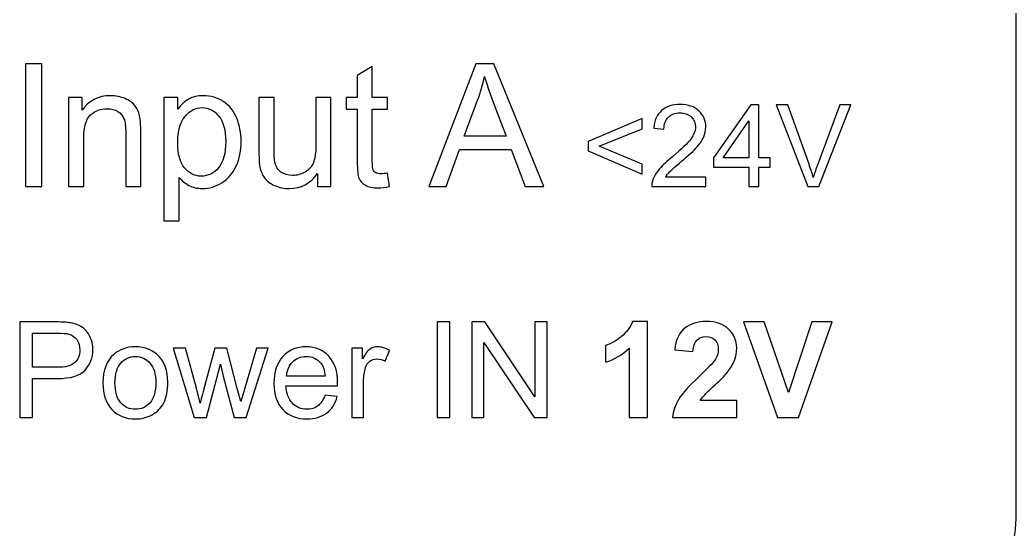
# Model space of a CAD drawing. Header units: millimetres. Extents: x -18 to 18, y -61 to 61.
# Drawn here: x 0.05 to 18.5, y -50.36 to -40.94 of the extents above; entities that cross this region are included whole.
import ezdxf

# ---------------------------------------------------------------- set-up
doc = ezdxf.new("R2010")
doc.units = ezdxf.units.MM
doc.header["$MEASUREMENT"] = 0
doc.layers.add('Layer 1', color=7, linetype='Continuous')

msp = doc.modelspace()

# ---------------------------------------------------------------- linework, layer by layer
at = {"layer": 'Layer 1', "lineweight": 25}
for points in [[(18.5, -50.1716), (18.5, -50.1716), (18.5, 50.1716), (18.5, 50.1716)], [(17.9142, -51.5858), (18.2893, -51.2107), (18.5, -50.702), (18.5, -50.1716)]]:
    msp.add_open_spline(points, degree=3, dxfattribs=at)
at = {"layer": 'Layer 1', "color": 250}
for points, knots in [([(0.1571, -44.0249), (0.1571, -44.0249), (0.1571, -41.7516), (0.1571, -41.7516), (0.1571, -41.7516), (0.1571, -41.7516), (0.4587, -41.7516), (0.4587, -41.7516), (0.4587, -41.7516), (0.4587, -41.7516), (0.4587, -44.0249), (0.4587, -44.0249), (0.4587, -44.0249), (0.4587, -44.0249), (0.1571, -44.0249), (0.1571, -44.0249)], [0, 0, 0, 0, 0.2, 0.2, 0.2, 0.2, 0.4, 0.4, 0.4, 0.4, 0.6, 0.6, 0.6, 0.6, 1, 1, 1, 1]), ([(6.8573, -43.7757), (6.8573, -43.7757), (6.8954, -44.0223), (6.8954, -44.0223), (6.8954, -44.0223), (6.8171, -44.0387), (6.7467, -44.0471), (6.6853, -44.0471), (6.6853, -44.0471), (6.5842, -44.0471), (6.5059, -44.0313), (6.4498, -43.999), (6.4498, -43.999), (6.3943, -43.9667), (6.3551, -43.9249), (6.3323, -43.8725), (6.3323, -43.8725), (6.3096, -43.8201), (6.2985, -43.71), (6.2985, -43.5423), (6.2985, -43.5423), (6.2985, -43.5423), (6.2985, -42.593), (6.2985, -42.593), (6.2985, -42.593), (6.2985, -42.593), (6.0921, -42.593), (6.0921, -42.593), (6.0921, -42.593), (6.0921, -42.593), (6.0921, -42.3771), (6.0921, -42.3771), (6.0921, -42.3771), (6.0921, -42.3771), (6.2985, -42.3771), (6.2985, -42.3771), (6.2985, -42.3771), (6.2985, -42.3771), (6.2985, -41.9696), (6.2985, -41.9696), (6.2985, -41.9696), (6.2985, -41.9696), (6.5779, -41.8019), (6.5779, -41.8019), (6.5779, -41.8019), (6.5779, -41.8019), (6.5779, -42.3771), (6.5779, -42.3771), (6.5779, -42.3771), (6.5779, -42.3771), (6.8573, -42.3771), (6.8573, -42.3771), (6.8573, -42.3771), (6.8573, -42.3771), (6.8573, -42.593), (6.8573, -42.593), (6.8573, -42.593), (6.8573, -42.593), (6.5779, -42.593), (6.5779, -42.593), (6.5779, -42.593), (6.5779, -42.593), (6.5779, -43.5582), (6.5779, -43.5582), (6.5779, -43.5582), (6.5779, -43.6381), (6.5826, -43.6894), (6.5927, -43.7122), (6.5927, -43.7122), (6.6022, -43.7349), (6.6181, -43.7529), (6.6403, -43.7667), (6.6403, -43.7667), (6.6625, -43.7799), (6.6943, -43.7868), (6.7356, -43.7868), (6.7356, -43.7868), (6.7663, -43.7868), (6.807, -43.7831), (6.8573, -43.7757)], [0, 0, 0, 0, 0.047619, 0.047619, 0.047619, 0.047619, 0.0952381, 0.0952381, 0.0952381, 0.0952381, 0.1428571, 0.1428571, 0.1428571, 0.1428571, 0.1904762, 0.1904762, 0.1904762, 0.1904762, 0.2380952, 0.2380952, 0.2380952, 0.2380952, 0.2857143, 0.2857143, 0.2857143, 0.2857143, 0.3333333, 0.3333333, 0.3333333, 0.3333333, 0.3809524, 0.3809524, 0.3809524, 0.3809524, 0.4285714, 0.4285714, 0.4285714, 0.4285714, 0.4761905, 0.4761905, 0.4761905, 0.4761905, 0.5238095, 0.5238095, 0.5238095, 0.5238095, 0.5714286, 0.5714286, 0.5714286, 0.5714286, 0.6190476, 0.6190476, 0.6190476, 0.6190476, 0.6666667, 0.6666667, 0.6666667, 0.6666667, 0.7142857, 0.7142857, 0.7142857, 0.7142857, 0.7619048, 0.7619048, 0.7619048, 0.7619048, 0.8095238, 0.8095238, 0.8095238, 0.8095238, 0.8571429, 0.8571429, 0.8571429, 0.8571429, 0.9047619, 0.9047619, 0.9047619, 0.9047619, 1, 1, 1, 1]), ([(7.6256, -44.0249), (7.6256, -44.0249), (8.4977, -41.7516), (8.4977, -41.7516), (8.4977, -41.7516), (8.4977, -41.7516), (8.8284, -41.7516), (8.8284, -41.7516), (8.8284, -41.7516), (8.8284, -41.7516), (9.7539, -44.0249), (9.7539, -44.0249), (9.7539, -44.0249), (9.7539, -44.0249), (9.4116, -44.0249), (9.4116, -44.0249), (9.4116, -44.0249), (9.4116, -44.0249), (9.1486, -43.3359), (9.1486, -43.3359), (9.1486, -43.3359), (9.1486, -43.3359), (8.1913, -43.3359), (8.1913, -43.3359), (8.1913, -43.3359), (8.1913, -43.3359), (7.9447, -44.0249), (7.9447, -44.0249), (7.9447, -44.0249), (7.9447, -44.0249), (7.6256, -44.0249), (7.6256, -44.0249)], [0, 0, 0, 0, 0.1111111, 0.1111111, 0.1111111, 0.1111111, 0.2222222, 0.2222222, 0.2222222, 0.2222222, 0.3333333, 0.3333333, 0.3333333, 0.3333333, 0.4444444, 0.4444444, 0.4444444, 0.4444444, 0.5555556, 0.5555556, 0.5555556, 0.5555556, 0.6666667, 0.6666667, 0.6666667, 0.6666667, 0.7777778, 0.7777778, 0.7777778, 0.7777778, 1, 1, 1, 1]), ([(8.2797, -43.0914), (8.2797, -43.0914), (9.0544, -43.0914), (9.0544, -43.0914), (9.0544, -43.0914), (9.0544, -43.0914), (8.8173, -42.4612), (8.8173, -42.4612), (8.8173, -42.4612), (8.7459, -42.2697), (8.6919, -42.1114), (8.6543, -41.9865), (8.6543, -41.9865), (8.6231, -42.1347), (8.5813, -42.2802), (8.5289, -42.4242), (8.5289, -42.4242), (8.5289, -42.4242), (8.2797, -43.0914), (8.2797, -43.0914)], [0, 0, 0, 0, 0.1666667, 0.1666667, 0.1666667, 0.1666667, 0.3333333, 0.3333333, 0.3333333, 0.3333333, 0.5, 0.5, 0.5, 0.5, 0.6666667, 0.6666667, 0.6666667, 0.6666667, 1, 1, 1, 1]), ([(0.9535, -44.0249), (0.9535, -44.0249), (0.9535, -42.3771), (0.9535, -42.3771), (0.9535, -42.3771), (0.9535, -42.3771), (1.2043, -42.3771), (1.2043, -42.3771), (1.2043, -42.3771), (1.2043, -42.3771), (1.2043, -42.611), (1.2043, -42.611), (1.2043, -42.611), (1.3249, -42.4316), (1.4996, -42.3421), (1.7276, -42.3421), (1.7276, -42.3421), (1.8271, -42.3421), (1.9181, -42.3601), (2.0012, -42.3956), (2.0012, -42.3956), (2.0843, -42.431), (2.1467, -42.4781), (2.188, -42.5358), (2.188, -42.5358), (2.2293, -42.5935), (2.2584, -42.6623), (2.2748, -42.7417), (2.2748, -42.7417), (2.2848, -42.7935), (2.2901, -42.884), (2.2901, -43.0131), (2.2901, -43.0131), (2.2901, -43.0131), (2.2901, -44.0249), (2.2901, -44.0249), (2.2901, -44.0249), (2.2901, -44.0249), (2.0107, -44.0249), (2.0107, -44.0249), (2.0107, -44.0249), (2.0107, -44.0249), (2.0107, -43.0237), (2.0107, -43.0237), (2.0107, -43.0237), (2.0107, -42.9099), (2.0001, -42.8247), (1.9784, -42.7687), (1.9784, -42.7687), (1.9568, -42.7126), (1.9181, -42.6676), (1.8631, -42.6337), (1.8631, -42.6337), (1.8081, -42.6004), (1.743, -42.5834), (1.6689, -42.5834), (1.6689, -42.5834), (1.5504, -42.5834), (1.4482, -42.621), (1.362, -42.6967), (1.362, -42.6967), (1.2757, -42.7718), (1.2329, -42.9152), (1.2329, -43.1258), (1.2329, -43.1258), (1.2329, -43.1258), (1.2329, -44.0249), (1.2329, -44.0249), (1.2329, -44.0249), (1.2329, -44.0249), (0.9535, -44.0249), (0.9535, -44.0249)], [0, 0, 0, 0, 0.0526316, 0.0526316, 0.0526316, 0.0526316, 0.1052632, 0.1052632, 0.1052632, 0.1052632, 0.1578947, 0.1578947, 0.1578947, 0.1578947, 0.2105263, 0.2105263, 0.2105263, 0.2105263, 0.2631579, 0.2631579, 0.2631579, 0.2631579, 0.3157895, 0.3157895, 0.3157895, 0.3157895, 0.3684211, 0.3684211, 0.3684211, 0.3684211, 0.4210526, 0.4210526, 0.4210526, 0.4210526, 0.4736842, 0.4736842, 0.4736842, 0.4736842, 0.5263158, 0.5263158, 0.5263158, 0.5263158, 0.5789474, 0.5789474, 0.5789474, 0.5789474, 0.6315789, 0.6315789, 0.6315789, 0.6315789, 0.6842105, 0.6842105, 0.6842105, 0.6842105, 0.7368421, 0.7368421, 0.7368421, 0.7368421, 0.7894737, 0.7894737, 0.7894737, 0.7894737, 0.8421053, 0.8421053, 0.8421053, 0.8421053, 0.8947368, 0.8947368, 0.8947368, 0.8947368, 1, 1, 1, 1]), ([(2.7193, -44.6567), (2.7193, -44.6567), (2.7193, -42.3771), (2.7193, -42.3771), (2.7193, -42.3771), (2.7193, -42.3771), (2.9733, -42.3771), (2.9733, -42.3771), (2.9733, -42.3771), (2.9733, -42.3771), (2.9733, -42.5935), (2.9733, -42.5935), (2.9733, -42.5935), (3.033, -42.5099), (3.1008, -42.4469), (3.1765, -42.4051), (3.1765, -42.4051), (3.2516, -42.3633), (3.3431, -42.3421), (3.4506, -42.3421), (3.4506, -42.3421), (3.5913, -42.3421), (3.7151, -42.3781), (3.8226, -42.4506), (3.8226, -42.4506), (3.93, -42.5226), (4.0109, -42.6247), (4.066, -42.756), (4.066, -42.756), (4.1205, -42.8877), (4.148, -43.0317), (4.148, -43.1888), (4.148, -43.1888), (4.148, -43.3566), (4.1178, -43.5079), (4.0575, -43.6428), (4.0575, -43.6428), (3.9972, -43.7772), (3.9093, -43.8804), (3.794, -43.9524), (3.794, -43.9524), (3.6792, -44.0238), (3.558, -44.0598), (3.431, -44.0598), (3.431, -44.0598), (3.3378, -44.0598), (3.2542, -44.0402), (3.1807, -44.0011), (3.1807, -44.0011), (3.1066, -43.9619), (3.0463, -43.9127), (2.9987, -43.8529), (2.9987, -43.8529), (2.9987, -43.8529), (2.9987, -44.6567), (2.9987, -44.6567), (2.9987, -44.6567), (2.9987, -44.6567), (2.7193, -44.6567), (2.7193, -44.6567)], [0, 0, 0, 0, 0.0625, 0.0625, 0.0625, 0.0625, 0.125, 0.125, 0.125, 0.125, 0.1875, 0.1875, 0.1875, 0.1875, 0.25, 0.25, 0.25, 0.25, 0.3125, 0.3125, 0.3125, 0.3125, 0.375, 0.375, 0.375, 0.375, 0.4375, 0.4375, 0.4375, 0.4375, 0.5, 0.5, 0.5, 0.5, 0.5625, 0.5625, 0.5625, 0.5625, 0.625, 0.625, 0.625, 0.625, 0.6875, 0.6875, 0.6875, 0.6875, 0.75, 0.75, 0.75, 0.75, 0.8125, 0.8125, 0.8125, 0.8125, 0.875, 0.875, 0.875, 0.875, 1, 1, 1, 1]), ([(5.5614, -44.0249), (5.5614, -44.0249), (5.5614, -43.7799), (5.5614, -43.7799), (5.5614, -43.7799), (5.4333, -43.9667), (5.2598, -44.0598), (5.0401, -44.0598), (5.0401, -44.0598), (4.9433, -44.0598), (4.8528, -44.0413), (4.7687, -44.0043), (4.7687, -44.0043), (4.6845, -43.9667), (4.6221, -43.9201), (4.5814, -43.864), (4.5814, -43.864), (4.5406, -43.8074), (4.512, -43.7386), (4.4956, -43.6571), (4.4956, -43.6571), (4.4845, -43.6021), (4.4787, -43.5153), (4.4787, -43.3968), (4.4787, -43.3968), (4.4787, -43.3968), (4.4787, -42.3771), (4.4787, -42.3771), (4.4787, -42.3771), (4.4787, -42.3771), (4.7581, -42.3771), (4.7581, -42.3771), (4.7581, -42.3771), (4.7581, -42.3771), (4.7581, -43.2888), (4.7581, -43.2888), (4.7581, -43.2888), (4.7581, -43.4343), (4.7639, -43.5328), (4.775, -43.583), (4.775, -43.583), (4.7925, -43.6566), (4.8295, -43.7137), (4.8867, -43.7556), (4.8867, -43.7556), (4.9433, -43.7974), (5.0132, -43.8185), (5.0968, -43.8185), (5.0968, -43.8185), (5.1804, -43.8185), (5.2587, -43.7974), (5.3317, -43.7545), (5.3317, -43.7545), (5.4047, -43.7116), (5.4566, -43.6529), (5.4873, -43.5793), (5.4873, -43.5793), (5.5175, -43.5058), (5.5328, -43.3984), (5.5328, -43.2581), (5.5328, -43.2581), (5.5328, -43.2581), (5.5328, -42.3771), (5.5328, -42.3771), (5.5328, -42.3771), (5.5328, -42.3771), (5.8122, -42.3771), (5.8122, -42.3771), (5.8122, -42.3771), (5.8122, -42.3771), (5.8122, -44.0249), (5.8122, -44.0249), (5.8122, -44.0249), (5.8122, -44.0249), (5.5614, -44.0249), (5.5614, -44.0249)], [0, 0, 0, 0, 0.05, 0.05, 0.05, 0.05, 0.1, 0.1, 0.1, 0.1, 0.15, 0.15, 0.15, 0.15, 0.2, 0.2, 0.2, 0.2, 0.25, 0.25, 0.25, 0.25, 0.3, 0.3, 0.3, 0.3, 0.35, 0.35, 0.35, 0.35, 0.4, 0.4, 0.4, 0.4, 0.45, 0.45, 0.45, 0.45, 0.5, 0.5, 0.5, 0.5, 0.55, 0.55, 0.55, 0.55, 0.6, 0.6, 0.6, 0.6, 0.65, 0.65, 0.65, 0.65, 0.7, 0.7, 0.7, 0.7, 0.75, 0.75, 0.75, 0.75, 0.8, 0.8, 0.8, 0.8, 0.85, 0.85, 0.85, 0.85, 0.9, 0.9, 0.9, 0.9, 1, 1, 1, 1]), ([(2.9733, -43.211), (2.9733, -43.4222), (3.0161, -43.5783), (3.1013, -43.6794), (3.1013, -43.6794), (3.187, -43.7804), (3.2908, -43.8312), (3.4125, -43.8312), (3.4125, -43.8312), (3.5363, -43.8312), (3.6421, -43.7788), (3.73, -43.6741), (3.73, -43.6741), (3.8183, -43.5693), (3.8623, -43.4074), (3.8623, -43.1878), (3.8623, -43.1878), (3.8623, -42.9782), (3.8194, -42.8216), (3.7331, -42.7173), (3.7331, -42.7173), (3.6469, -42.6131), (3.5442, -42.5612), (3.4246, -42.5612), (3.4246, -42.5612), (3.3061, -42.5612), (3.2013, -42.6168), (3.1103, -42.7274), (3.1103, -42.7274), (3.0188, -42.8385), (2.9733, -42.9994), (2.9733, -43.211)], [0, 0, 0, 0, 0.1111111, 0.1111111, 0.1111111, 0.1111111, 0.2222222, 0.2222222, 0.2222222, 0.2222222, 0.3333333, 0.3333333, 0.3333333, 0.3333333, 0.4444444, 0.4444444, 0.4444444, 0.4444444, 0.5555556, 0.5555556, 0.5555556, 0.5555556, 0.6666667, 0.6666667, 0.6666667, 0.6666667, 0.7777778, 0.7777778, 0.7777778, 0.7777778, 1, 1, 1, 1]), ([(12.7558, -43.8471), (12.7558, -43.8471), (12.7558, -44.0249), (12.7558, -44.0249), (12.7558, -44.0249), (12.7558, -44.0249), (11.7526, -44.0249), (11.7526, -44.0249), (11.7526, -44.0249), (11.7512, -43.9801), (11.7586, -43.9371), (11.7745, -43.8954), (11.7745, -43.8954), (11.8002, -43.8274), (11.8415, -43.76), (11.8983, -43.694), (11.8983, -43.694), (11.9551, -43.628), (12.0362, -43.5518), (12.1417, -43.4654), (12.1417, -43.4654), (12.3057, -43.3303), (12.4172, -43.2234), (12.4754, -43.1444), (12.4754, -43.1444), (12.534, -43.0654), (12.5632, -42.9906), (12.5632, -42.92), (12.5632, -42.92), (12.5632, -42.8463), (12.5368, -42.7842), (12.4839, -42.7334), (12.4839, -42.7334), (12.431, -42.683), (12.3618, -42.6576), (12.2768, -42.6576), (12.2768, -42.6576), (12.1868, -42.6576), (12.1149, -42.6844), (12.0609, -42.738), (12.0609, -42.738), (12.0069, -42.7913), (11.9798, -42.8654), (11.9791, -42.9603), (11.9791, -42.9603), (11.9791, -42.9603), (11.7886, -42.9412), (11.7886, -42.9412), (11.7886, -42.9412), (11.8016, -42.7987), (11.851, -42.69), (11.9364, -42.6152), (11.9364, -42.6152), (12.0221, -42.5405), (12.1367, -42.5031), (12.281, -42.5031), (12.281, -42.5031), (12.4264, -42.5031), (12.5417, -42.5433), (12.6264, -42.6241), (12.6264, -42.6241), (12.7114, -42.7048), (12.7537, -42.805), (12.7537, -42.9243), (12.7537, -42.9243), (12.7537, -42.9849), (12.7414, -43.0446), (12.7163, -43.1031), (12.7163, -43.1031), (12.6916, -43.162), (12.6504, -43.2238), (12.5929, -43.2887), (12.5929, -43.2887), (12.535, -43.3532), (12.4394, -43.4425), (12.3061, -43.5554), (12.3061, -43.5554), (12.1942, -43.6492), (12.1223, -43.7127), (12.0905, -43.7462), (12.0905, -43.7462), (12.0588, -43.7797), (12.0327, -43.8132), (12.0119, -43.8471), (12.0119, -43.8471), (12.0119, -43.8471), (12.7558, -43.8471), (12.7558, -43.8471)], [0, 0, 0, 0, 0.0434783, 0.0434783, 0.0434783, 0.0434783, 0.0869565, 0.0869565, 0.0869565, 0.0869565, 0.1304348, 0.1304348, 0.1304348, 0.1304348, 0.173913, 0.173913, 0.173913, 0.173913, 0.2173913, 0.2173913, 0.2173913, 0.2173913, 0.2608696, 0.2608696, 0.2608696, 0.2608696, 0.3043478, 0.3043478, 0.3043478, 0.3043478, 0.3478261, 0.3478261, 0.3478261, 0.3478261, 0.3913043, 0.3913043, 0.3913043, 0.3913043, 0.4347826, 0.4347826, 0.4347826, 0.4347826, 0.4782609, 0.4782609, 0.4782609, 0.4782609, 0.5217391, 0.5217391, 0.5217391, 0.5217391, 0.5652174, 0.5652174, 0.5652174, 0.5652174, 0.6086957, 0.6086957, 0.6086957, 0.6086957, 0.6521739, 0.6521739, 0.6521739, 0.6521739, 0.6956522, 0.6956522, 0.6956522, 0.6956522, 0.7391304, 0.7391304, 0.7391304, 0.7391304, 0.7826087, 0.7826087, 0.7826087, 0.7826087, 0.826087, 0.826087, 0.826087, 0.826087, 0.8695652, 0.8695652, 0.8695652, 0.8695652, 0.9130435, 0.9130435, 0.9130435, 0.9130435, 1, 1, 1, 1]), ([(13.5521, -44.0249), (13.5521, -44.0249), (13.5521, -43.663), (13.5521, -43.663), (13.5521, -43.663), (13.5521, -43.663), (12.8938, -43.663), (12.8938, -43.663), (12.8938, -43.663), (12.8938, -43.663), (12.8938, -43.4915), (12.8938, -43.4915), (12.8938, -43.4915), (12.8938, -43.4915), (13.5859, -42.5094), (13.5859, -42.5094), (13.5859, -42.5094), (13.5859, -42.5094), (13.7383, -42.5094), (13.7383, -42.5094), (13.7383, -42.5094), (13.7383, -42.5094), (13.7383, -43.4915), (13.7383, -43.4915), (13.7383, -43.4915), (13.7383, -43.4915), (13.9436, -43.4915), (13.9436, -43.4915), (13.9436, -43.4915), (13.9436, -43.4915), (13.9436, -43.663), (13.9436, -43.663), (13.9436, -43.663), (13.9436, -43.663), (13.7383, -43.663), (13.7383, -43.663), (13.7383, -43.663), (13.7383, -43.663), (13.7383, -44.0249), (13.7383, -44.0249), (13.7383, -44.0249), (13.7383, -44.0249), (13.5521, -44.0249), (13.5521, -44.0249)], [0, 0, 0, 0, 0.0833333, 0.0833333, 0.0833333, 0.0833333, 0.1666667, 0.1666667, 0.1666667, 0.1666667, 0.25, 0.25, 0.25, 0.25, 0.3333333, 0.3333333, 0.3333333, 0.3333333, 0.4166667, 0.4166667, 0.4166667, 0.4166667, 0.5, 0.5, 0.5, 0.5, 0.5833333, 0.5833333, 0.5833333, 0.5833333, 0.6666667, 0.6666667, 0.6666667, 0.6666667, 0.75, 0.75, 0.75, 0.75, 0.8333333, 0.8333333, 0.8333333, 0.8333333, 1, 1, 1, 1]), ([(14.6404, -44.0249), (14.6404, -44.0249), (14.0548, -42.5094), (14.0548, -42.5094), (14.0548, -42.5094), (14.0548, -42.5094), (14.2721, -42.5094), (14.2721, -42.5094), (14.2721, -42.5094), (14.2721, -42.5094), (14.6658, -43.6108), (14.6658, -43.6108), (14.6658, -43.6108), (14.6972, -43.6989), (14.724, -43.7815), (14.7451, -43.8587), (14.7451, -43.8587), (14.7684, -43.7758), (14.7956, -43.6933), (14.8266, -43.6108), (14.8266, -43.6108), (14.8266, -43.6108), (15.2351, -42.5094), (15.2351, -42.5094), (15.2351, -42.5094), (15.2351, -42.5094), (15.4397, -42.5094), (15.4397, -42.5094), (15.4397, -42.5094), (15.4397, -42.5094), (14.8488, -44.0249), (14.8488, -44.0249), (14.8488, -44.0249), (14.8488, -44.0249), (14.6404, -44.0249), (14.6404, -44.0249)], [0, 0, 0, 0, 0.1, 0.1, 0.1, 0.1, 0.2, 0.2, 0.2, 0.2, 0.3, 0.3, 0.3, 0.3, 0.4, 0.4, 0.4, 0.4, 0.5, 0.5, 0.5, 0.5, 0.6, 0.6, 0.6, 0.6, 0.7, 0.7, 0.7, 0.7, 0.8, 0.8, 0.8, 0.8, 1, 1, 1, 1]), ([(10.5736, -43.3624), (10.5736, -43.3624), (10.5736, -43.1888), (10.5736, -43.1888), (10.5736, -43.1888), (10.5736, -43.1888), (11.5727, -42.7655), (11.5727, -42.7655), (11.5727, -42.7655), (11.5727, -42.7655), (11.5727, -42.9518), (11.5727, -42.9518), (11.5727, -42.9518), (11.5727, -42.9518), (10.7811, -43.2767), (10.7811, -43.2767), (10.7811, -43.2767), (10.7811, -43.2767), (11.5727, -43.6058), (11.5727, -43.6058), (11.5727, -43.6058), (11.5727, -43.6058), (11.5727, -43.7921), (11.5727, -43.7921), (11.5727, -43.7921), (11.5727, -43.7921), (10.5736, -43.3624), (10.5736, -43.3624)], [0, 0, 0, 0, 0.125, 0.125, 0.125, 0.125, 0.25, 0.25, 0.25, 0.25, 0.375, 0.375, 0.375, 0.375, 0.5, 0.5, 0.5, 0.5, 0.625, 0.625, 0.625, 0.625, 0.75, 0.75, 0.75, 0.75, 1, 1, 1, 1]), ([(13.5521, -43.4915), (13.5521, -43.4915), (13.5521, -42.8096), (13.5521, -42.8096), (13.5521, -42.8096), (13.5521, -42.8096), (13.0769, -43.4915), (13.0769, -43.4915), (13.0769, -43.4915), (13.0769, -43.4915), (13.5521, -43.4915), (13.5521, -43.4915)], [0, 0, 0, 0, 0.25, 0.25, 0.25, 0.25, 0.5, 0.5, 0.5, 0.5, 1, 1, 1, 1]), ([(0.0519, -48.2985), (0.0519, -48.2985), (0.0519, -46.5304), (0.0519, -46.5304), (0.0519, -46.5304), (0.0519, -46.5304), (0.7195, -46.5304), (0.7195, -46.5304), (0.7195, -46.5304), (0.8368, -46.5304), (0.9265, -46.5362), (0.9887, -46.5473), (0.9887, -46.5473), (1.0755, -46.5617), (1.1484, -46.5893), (1.2072, -46.6296), (1.2072, -46.6296), (1.2661, -46.6703), (1.3134, -46.7271), (1.3492, -46.8), (1.3492, -46.8), (1.385, -46.8728), (1.4027, -46.9531), (1.4027, -47.0408), (1.4027, -47.0408), (1.4027, -47.1906), (1.355, -47.3177), (1.2591, -47.4215), (1.2591, -47.4215), (1.1636, -47.5256), (0.9903, -47.5774), (0.7401, -47.5774), (0.7401, -47.5774), (0.7401, -47.5774), (0.2865, -47.5774), (0.2865, -47.5774), (0.2865, -47.5774), (0.2865, -47.5774), (0.2865, -48.2985), (0.2865, -48.2985), (0.2865, -48.2985), (0.2865, -48.2985), (0.0519, -48.2985), (0.0519, -48.2985)], [0, 0, 0, 0, 0.0833333, 0.0833333, 0.0833333, 0.0833333, 0.1666667, 0.1666667, 0.1666667, 0.1666667, 0.25, 0.25, 0.25, 0.25, 0.3333333, 0.3333333, 0.3333333, 0.3333333, 0.4166667, 0.4166667, 0.4166667, 0.4166667, 0.5, 0.5, 0.5, 0.5, 0.5833333, 0.5833333, 0.5833333, 0.5833333, 0.6666667, 0.6666667, 0.6666667, 0.6666667, 0.75, 0.75, 0.75, 0.75, 0.8333333, 0.8333333, 0.8333333, 0.8333333, 1, 1, 1, 1]), ([(7.7771, -48.2985), (7.7771, -48.2985), (7.7771, -46.5304), (7.7771, -46.5304), (7.7771, -46.5304), (7.7771, -46.5304), (8.0116, -46.5304), (8.0116, -46.5304), (8.0116, -46.5304), (8.0116, -46.5304), (8.0116, -48.2985), (8.0116, -48.2985), (8.0116, -48.2985), (8.0116, -48.2985), (7.7771, -48.2985), (7.7771, -48.2985)], [0, 0, 0, 0, 0.2, 0.2, 0.2, 0.2, 0.4, 0.4, 0.4, 0.4, 0.6, 0.6, 0.6, 0.6, 1, 1, 1, 1]), ([(8.4212, -48.2985), (8.4212, -48.2985), (8.4212, -46.5304), (8.4212, -46.5304), (8.4212, -46.5304), (8.4212, -46.5304), (8.6615, -46.5304), (8.6615, -46.5304), (8.6615, -46.5304), (8.6615, -46.5304), (9.5892, -47.9182), (9.5892, -47.9182), (9.5892, -47.9182), (9.5892, -47.9182), (9.5892, -46.5304), (9.5892, -46.5304), (9.5892, -46.5304), (9.5892, -46.5304), (9.8139, -46.5304), (9.8139, -46.5304), (9.8139, -46.5304), (9.8139, -46.5304), (9.8139, -48.2985), (9.8139, -48.2985), (9.8139, -48.2985), (9.8139, -48.2985), (9.5736, -48.2985), (9.5736, -48.2985), (9.5736, -48.2985), (9.5736, -48.2985), (8.6459, -46.9107), (8.6459, -46.9107), (8.6459, -46.9107), (8.6459, -46.9107), (8.6459, -48.2985), (8.6459, -48.2985), (8.6459, -48.2985), (8.6459, -48.2985), (8.4212, -48.2985), (8.4212, -48.2985)], [0, 0, 0, 0, 0.0909091, 0.0909091, 0.0909091, 0.0909091, 0.1818182, 0.1818182, 0.1818182, 0.1818182, 0.2727273, 0.2727273, 0.2727273, 0.2727273, 0.3636364, 0.3636364, 0.3636364, 0.3636364, 0.4545455, 0.4545455, 0.4545455, 0.4545455, 0.5454545, 0.5454545, 0.5454545, 0.5454545, 0.6363636, 0.6363636, 0.6363636, 0.6363636, 0.7272727, 0.7272727, 0.7272727, 0.7272727, 0.8181818, 0.8181818, 0.8181818, 0.8181818, 1, 1, 1, 1]), ([(11.6734, -48.2985), (11.6734, -48.2985), (11.3351, -48.2985), (11.3351, -48.2985), (11.3351, -48.2985), (11.3351, -48.2985), (11.3351, -47.0185), (11.3351, -47.0185), (11.3351, -47.0185), (11.2116, -47.1346), (11.0659, -47.2206), (10.898, -47.2762), (10.898, -47.2762), (10.898, -47.2762), (10.898, -46.9675), (10.898, -46.9675), (10.898, -46.9675), (10.9865, -46.9387), (11.0824, -46.8839), (11.1857, -46.8029), (11.1857, -46.8029), (11.2894, -46.7222), (11.3602, -46.628), (11.3989, -46.5205), (11.3989, -46.5205), (11.3989, -46.5205), (11.6734, -46.5205), (11.6734, -46.5205), (11.6734, -46.5205), (11.6734, -46.5205), (11.6734, -48.2985), (11.6734, -48.2985)], [0, 0, 0, 0, 0.1111111, 0.1111111, 0.1111111, 0.1111111, 0.2222222, 0.2222222, 0.2222222, 0.2222222, 0.3333333, 0.3333333, 0.3333333, 0.3333333, 0.4444444, 0.4444444, 0.4444444, 0.4444444, 0.5555556, 0.5555556, 0.5555556, 0.5555556, 0.6666667, 0.6666667, 0.6666667, 0.6666667, 0.7777778, 0.7777778, 0.7777778, 0.7777778, 1, 1, 1, 1]), ([(13.3258, -47.9849), (13.3258, -47.9849), (13.3258, -48.2985), (13.3258, -48.2985), (13.3258, -48.2985), (13.3258, -48.2985), (12.138, -48.2985), (12.138, -48.2985), (12.138, -48.2985), (12.1508, -48.1791), (12.1895, -48.0664), (12.2537, -47.9598), (12.2537, -47.9598), (12.3179, -47.8532), (12.4451, -47.7116), (12.6344, -47.535), (12.6344, -47.535), (12.7871, -47.3926), (12.8805, -47.2959), (12.9151, -47.2453), (12.9151, -47.2453), (12.9616, -47.1753), (12.985, -47.1062), (12.985, -47.0375), (12.985, -47.0375), (12.985, -46.9617), (12.9649, -46.9037), (12.9241, -46.863), (12.9241, -46.863), (12.8838, -46.8222), (12.8278, -46.802), (12.7566, -46.802), (12.7566, -46.802), (12.6858, -46.802), (12.6299, -46.8234), (12.5879, -46.8662), (12.5879, -46.8662), (12.5463, -46.9086), (12.5224, -46.9794), (12.5159, -47.0786), (12.5159, -47.0786), (12.5159, -47.0786), (12.1775, -47.0449), (12.1775, -47.0449), (12.1775, -47.0449), (12.1977, -46.858), (12.2607, -46.7238), (12.3669, -46.6424), (12.3669, -46.6424), (12.4731, -46.5613), (12.6056, -46.5205), (12.7649, -46.5205), (12.7649, -46.5205), (12.9394, -46.5205), (13.0764, -46.5679), (13.1764, -46.6621), (13.1764, -46.6621), (13.276, -46.7564), (13.3258, -46.8737), (13.3258, -47.014), (13.3258, -47.014), (13.3258, -47.0938), (13.3114, -47.1696), (13.283, -47.242), (13.283, -47.242), (13.2546, -47.314), (13.2093, -47.3893), (13.1472, -47.4684), (13.1472, -47.4684), (13.1065, -47.5211), (13.032, -47.5964), (12.925, -47.6947), (12.925, -47.6947), (12.8175, -47.7931), (12.7496, -47.8581), (12.7212, -47.8906), (12.7212, -47.8906), (12.6924, -47.9227), (12.6694, -47.9544), (12.6517, -47.9849), (12.6517, -47.9849), (12.6517, -47.9849), (13.3258, -47.9849), (13.3258, -47.9849)], [0, 0, 0, 0, 0.0454545, 0.0454545, 0.0454545, 0.0454545, 0.0909091, 0.0909091, 0.0909091, 0.0909091, 0.1363636, 0.1363636, 0.1363636, 0.1363636, 0.1818182, 0.1818182, 0.1818182, 0.1818182, 0.2272727, 0.2272727, 0.2272727, 0.2272727, 0.2727273, 0.2727273, 0.2727273, 0.2727273, 0.3181818, 0.3181818, 0.3181818, 0.3181818, 0.3636364, 0.3636364, 0.3636364, 0.3636364, 0.4090909, 0.4090909, 0.4090909, 0.4090909, 0.4545455, 0.4545455, 0.4545455, 0.4545455, 0.5, 0.5, 0.5, 0.5, 0.5454545, 0.5454545, 0.5454545, 0.5454545, 0.5909091, 0.5909091, 0.5909091, 0.5909091, 0.6363636, 0.6363636, 0.6363636, 0.6363636, 0.6818182, 0.6818182, 0.6818182, 0.6818182, 0.7272727, 0.7272727, 0.7272727, 0.7272727, 0.7727273, 0.7727273, 0.7727273, 0.7727273, 0.8181818, 0.8181818, 0.8181818, 0.8181818, 0.8636364, 0.8636364, 0.8636364, 0.8636364, 0.9090909, 0.9090909, 0.9090909, 0.9090909, 1, 1, 1, 1]), ([(14.0823, -48.2985), (14.0823, -48.2985), (13.4497, -46.5304), (13.4497, -46.5304), (13.4497, -46.5304), (13.4497, -46.5304), (13.8366, -46.5304), (13.8366, -46.5304), (13.8366, -46.5304), (13.8366, -46.5304), (14.2856, -47.8392), (14.2856, -47.8392), (14.2856, -47.8392), (14.2856, -47.8392), (14.7165, -46.5304), (14.7165, -46.5304), (14.7165, -46.5304), (14.7165, -46.5304), (15.0968, -46.5304), (15.0968, -46.5304), (15.0968, -46.5304), (15.0968, -46.5304), (14.4679, -48.2985), (14.4679, -48.2985), (14.4679, -48.2985), (14.4679, -48.2985), (14.0823, -48.2985), (14.0823, -48.2985)], [0, 0, 0, 0, 0.125, 0.125, 0.125, 0.125, 0.25, 0.25, 0.25, 0.25, 0.375, 0.375, 0.375, 0.375, 0.5, 0.5, 0.5, 0.5, 0.625, 0.625, 0.625, 0.625, 0.75, 0.75, 0.75, 0.75, 1, 1, 1, 1]), ([(0.2865, -47.37), (0.2865, -47.37), (0.7434, -47.37), (0.7434, -47.37), (0.7434, -47.37), (0.8948, -47.37), (1.0018, -47.342), (1.0656, -47.2856), (1.0656, -47.2856), (1.129, -47.2292), (1.1607, -47.1502), (1.1607, -47.0477), (1.1607, -47.0477), (1.1607, -46.9741), (1.1422, -46.9107), (1.1047, -46.858), (1.1047, -46.858), (1.0673, -46.8053), (1.0179, -46.7704), (0.957, -46.7535), (0.957, -46.7535), (0.9175, -46.7432), (0.8446, -46.7378), (0.7388, -46.7378), (0.7388, -46.7378), (0.7388, -46.7378), (0.2865, -46.7378), (0.2865, -46.7378), (0.2865, -46.7378), (0.2865, -46.7378), (0.2865, -47.37), (0.2865, -47.37)], [0, 0, 0, 0, 0.1111111, 0.1111111, 0.1111111, 0.1111111, 0.2222222, 0.2222222, 0.2222222, 0.2222222, 0.3333333, 0.3333333, 0.3333333, 0.3333333, 0.4444444, 0.4444444, 0.4444444, 0.4444444, 0.5555556, 0.5555556, 0.5555556, 0.5555556, 0.6666667, 0.6666667, 0.6666667, 0.6666667, 0.7777778, 0.7777778, 0.7777778, 0.7777778, 1, 1, 1, 1]), ([(1.5904, -47.6577), (1.5904, -47.421), (1.6562, -47.2457), (1.7884, -47.1317), (1.7884, -47.1317), (1.8982, -47.037), (2.0328, -46.9897), (2.1913, -46.9897), (2.1913, -46.9897), (2.367, -46.9897), (2.5111, -47.0473), (2.623, -47.1626), (2.623, -47.1626), (2.7345, -47.2774), (2.7905, -47.4367), (2.7905, -47.6396), (2.7905, -47.6396), (2.7905, -47.8042), (2.7658, -47.9334), (2.7164, -48.0277), (2.7164, -48.0277), (2.667, -48.1219), (2.595, -48.1952), (2.5004, -48.2475), (2.5004, -48.2475), (2.4061, -48.2997), (2.3028, -48.3257), (2.1913, -48.3257), (2.1913, -48.3257), (2.0118, -48.3257), (1.867, -48.2685), (1.7563, -48.1536), (1.7563, -48.1536), (1.6455, -48.0388), (1.5904, -47.8734), (1.5904, -47.6577)], [0, 0, 0, 0, 0.1, 0.1, 0.1, 0.1, 0.2, 0.2, 0.2, 0.2, 0.3, 0.3, 0.3, 0.3, 0.4, 0.4, 0.4, 0.4, 0.5, 0.5, 0.5, 0.5, 0.6, 0.6, 0.6, 0.6, 0.7, 0.7, 0.7, 0.7, 0.8, 0.8, 0.8, 0.8, 1, 1, 1, 1]), ([(3.2758, -48.2985), (3.2758, -48.2985), (2.8885, -47.0169), (2.8885, -47.0169), (2.8885, -47.0169), (2.8885, -47.0169), (3.1157, -47.0169), (3.1157, -47.0169), (3.1157, -47.0169), (3.1157, -47.0169), (3.3202, -47.7565), (3.3202, -47.7565), (3.3202, -47.7565), (3.3202, -47.7565), (3.3926, -48.0318), (3.3926, -48.0318), (3.3926, -48.0318), (3.3955, -48.0182), (3.4177, -47.9301), (3.4589, -47.7676), (3.4589, -47.7676), (3.4589, -47.7676), (3.6618, -47.0169), (3.6618, -47.0169), (3.6618, -47.0169), (3.6618, -47.0169), (3.8845, -47.0169), (3.8845, -47.0169), (3.8845, -47.0169), (3.8845, -47.0169), (4.0775, -47.761), (4.0775, -47.761), (4.0775, -47.761), (4.0775, -47.761), (4.1405, -48.0051), (4.1405, -48.0051), (4.1405, -48.0051), (4.1405, -48.0051), (4.2141, -47.7577), (4.2141, -47.7577), (4.2141, -47.7577), (4.2141, -47.7577), (4.4356, -47.0169), (4.4356, -47.0169), (4.4356, -47.0169), (4.4356, -47.0169), (4.6467, -47.0169), (4.6467, -47.0169), (4.6467, -47.0169), (4.6467, -47.0169), (4.2446, -48.2985), (4.2446, -48.2985), (4.2446, -48.2985), (4.2446, -48.2985), (4.0199, -48.2985), (4.0199, -48.2985), (4.0199, -48.2985), (4.0199, -48.2985), (3.8166, -47.5318), (3.8166, -47.5318), (3.8166, -47.5318), (3.8166, -47.5318), (3.7651, -47.3124), (3.7651, -47.3124), (3.7651, -47.3124), (3.7651, -47.3124), (3.5058, -48.2985), (3.5058, -48.2985), (3.5058, -48.2985), (3.5058, -48.2985), (3.2758, -48.2985), (3.2758, -48.2985)], [0, 0, 0, 0, 0.0526316, 0.0526316, 0.0526316, 0.0526316, 0.1052632, 0.1052632, 0.1052632, 0.1052632, 0.1578947, 0.1578947, 0.1578947, 0.1578947, 0.2105263, 0.2105263, 0.2105263, 0.2105263, 0.2631579, 0.2631579, 0.2631579, 0.2631579, 0.3157895, 0.3157895, 0.3157895, 0.3157895, 0.3684211, 0.3684211, 0.3684211, 0.3684211, 0.4210526, 0.4210526, 0.4210526, 0.4210526, 0.4736842, 0.4736842, 0.4736842, 0.4736842, 0.5263158, 0.5263158, 0.5263158, 0.5263158, 0.5789474, 0.5789474, 0.5789474, 0.5789474, 0.6315789, 0.6315789, 0.6315789, 0.6315789, 0.6842105, 0.6842105, 0.6842105, 0.6842105, 0.7368421, 0.7368421, 0.7368421, 0.7368421, 0.7894737, 0.7894737, 0.7894737, 0.7894737, 0.8421053, 0.8421053, 0.8421053, 0.8421053, 0.8947368, 0.8947368, 0.8947368, 0.8947368, 1, 1, 1, 1]), ([(5.7027, -47.8836), (5.7027, -47.8836), (5.9275, -47.9133), (5.9275, -47.9133), (5.9275, -47.9133), (5.8925, -48.0437), (5.827, -48.1454), (5.7316, -48.2174), (5.7316, -48.2174), (5.6361, -48.2894), (5.5143, -48.3257), (5.3657, -48.3257), (5.3657, -48.3257), (5.1788, -48.3257), (5.0307, -48.268), (4.9212, -48.1528), (4.9212, -48.1528), (4.8117, -48.038), (4.757, -47.8762), (4.757, -47.6684), (4.757, -47.6684), (4.757, -47.4536), (4.8121, -47.2865), (4.9228, -47.1679), (4.9228, -47.1679), (5.0335, -47.049), (5.1772, -46.9897), (5.3537, -46.9897), (5.3537, -46.9897), (5.5245, -46.9897), (5.6641, -47.0477), (5.7723, -47.1642), (5.7723, -47.1642), (5.8805, -47.2807), (5.9349, -47.4445), (5.9349, -47.6556), (5.9349, -47.6556), (5.9349, -47.6684), (5.9345, -47.6877), (5.9336, -47.7133), (5.9336, -47.7133), (5.9336, -47.7133), (4.9792, -47.7133), (4.9792, -47.7133), (4.9792, -47.7133), (4.9874, -47.8536), (5.027, -47.9614), (5.0986, -48.0359), (5.0986, -48.0359), (5.1698, -48.1104), (5.2591, -48.1479), (5.3657, -48.1479), (5.3657, -48.1479), (5.4451, -48.1479), (5.513, -48.1269), (5.569, -48.0849), (5.569, -48.0849), (5.6254, -48.0429), (5.6698, -47.9758), (5.7027, -47.8836)], [0, 0, 0, 0, 0.0625, 0.0625, 0.0625, 0.0625, 0.125, 0.125, 0.125, 0.125, 0.1875, 0.1875, 0.1875, 0.1875, 0.25, 0.25, 0.25, 0.25, 0.3125, 0.3125, 0.3125, 0.3125, 0.375, 0.375, 0.375, 0.375, 0.4375, 0.4375, 0.4375, 0.4375, 0.5, 0.5, 0.5, 0.5, 0.5625, 0.5625, 0.5625, 0.5625, 0.625, 0.625, 0.625, 0.625, 0.6875, 0.6875, 0.6875, 0.6875, 0.75, 0.75, 0.75, 0.75, 0.8125, 0.8125, 0.8125, 0.8125, 0.875, 0.875, 0.875, 0.875, 1, 1, 1, 1]), ([(6.1995, -48.2985), (6.1995, -48.2985), (6.1995, -47.0169), (6.1995, -47.0169), (6.1995, -47.0169), (6.1995, -47.0169), (6.3946, -47.0169), (6.3946, -47.0169), (6.3946, -47.0169), (6.3946, -47.0169), (6.3946, -47.2132), (6.3946, -47.2132), (6.3946, -47.2132), (6.4444, -47.1222), (6.4905, -47.0622), (6.5329, -47.0333), (6.5329, -47.0333), (6.5753, -47.0041), (6.6218, -46.9897), (6.6724, -46.9897), (6.6724, -46.9897), (6.7457, -46.9897), (6.8202, -47.0128), (6.8959, -47.0584), (6.8959, -47.0584), (6.8959, -47.0584), (6.8185, -47.2589), (6.8185, -47.2589), (6.8185, -47.2589), (6.7658, -47.2292), (6.7131, -47.2144), (6.6605, -47.2144), (6.6605, -47.2144), (6.6131, -47.2144), (6.5707, -47.2288), (6.5333, -47.2572), (6.5333, -47.2572), (6.4958, -47.2856), (6.4691, -47.3251), (6.453, -47.3758), (6.453, -47.3758), (6.4288, -47.4527), (6.4168, -47.5371), (6.4168, -47.6289), (6.4168, -47.6289), (6.4168, -47.6289), (6.4168, -48.2985), (6.4168, -48.2985), (6.4168, -48.2985), (6.4168, -48.2985), (6.1995, -48.2985), (6.1995, -48.2985)], [0, 0, 0, 0, 0.0714286, 0.0714286, 0.0714286, 0.0714286, 0.1428571, 0.1428571, 0.1428571, 0.1428571, 0.2142857, 0.2142857, 0.2142857, 0.2142857, 0.2857143, 0.2857143, 0.2857143, 0.2857143, 0.3571429, 0.3571429, 0.3571429, 0.3571429, 0.4285714, 0.4285714, 0.4285714, 0.4285714, 0.5, 0.5, 0.5, 0.5, 0.5714286, 0.5714286, 0.5714286, 0.5714286, 0.6428571, 0.6428571, 0.6428571, 0.6428571, 0.7142857, 0.7142857, 0.7142857, 0.7142857, 0.7857143, 0.7857143, 0.7857143, 0.7857143, 0.8571429, 0.8571429, 0.8571429, 0.8571429, 1, 1, 1, 1]), ([(1.8126, -47.6581), (1.8126, -47.8219), (1.8484, -47.9446), (1.9201, -48.0256), (1.9201, -48.0256), (1.9921, -48.1071), (2.0822, -48.1479), (2.1913, -48.1479), (2.1913, -48.1479), (2.2991, -48.1479), (2.3888, -48.1071), (2.4609, -48.0252), (2.4609, -48.0252), (2.5325, -47.9433), (2.5683, -47.8186), (2.5683, -47.6511), (2.5683, -47.6511), (2.5683, -47.4931), (2.5321, -47.3733), (2.46, -47.2922), (2.46, -47.2922), (2.388, -47.2107), (2.2983, -47.17), (2.1913, -47.17), (2.1913, -47.17), (2.0822, -47.17), (1.9921, -47.2103), (1.9201, -47.2914), (1.9201, -47.2914), (1.8484, -47.3725), (1.8126, -47.4947), (1.8126, -47.6581)], [0, 0, 0, 0, 0.1111111, 0.1111111, 0.1111111, 0.1111111, 0.2222222, 0.2222222, 0.2222222, 0.2222222, 0.3333333, 0.3333333, 0.3333333, 0.3333333, 0.4444444, 0.4444444, 0.4444444, 0.4444444, 0.5555556, 0.5555556, 0.5555556, 0.5555556, 0.6666667, 0.6666667, 0.6666667, 0.6666667, 0.7777778, 0.7777778, 0.7777778, 0.7777778, 1, 1, 1, 1]), ([(4.9916, -47.5355), (4.9916, -47.5355), (5.7052, -47.5355), (5.7052, -47.5355), (5.7052, -47.5355), (5.6958, -47.4276), (5.6682, -47.347), (5.6233, -47.293), (5.6233, -47.293), (5.5546, -47.2095), (5.4649, -47.1675), (5.355, -47.1675), (5.355, -47.1675), (5.2554, -47.1675), (5.1718, -47.2009), (5.1039, -47.2675), (5.1039, -47.2675), (5.0364, -47.3342), (4.999, -47.4235), (4.9916, -47.5355)], [0, 0, 0, 0, 0.1666667, 0.1666667, 0.1666667, 0.1666667, 0.3333333, 0.3333333, 0.3333333, 0.3333333, 0.5, 0.5, 0.5, 0.5, 0.6666667, 0.6666667, 0.6666667, 0.6666667, 1, 1, 1, 1])]:
    msp.add_open_spline(points, degree=3, knots=knots, dxfattribs=at)

doc.saveas('drawing.dxf')
